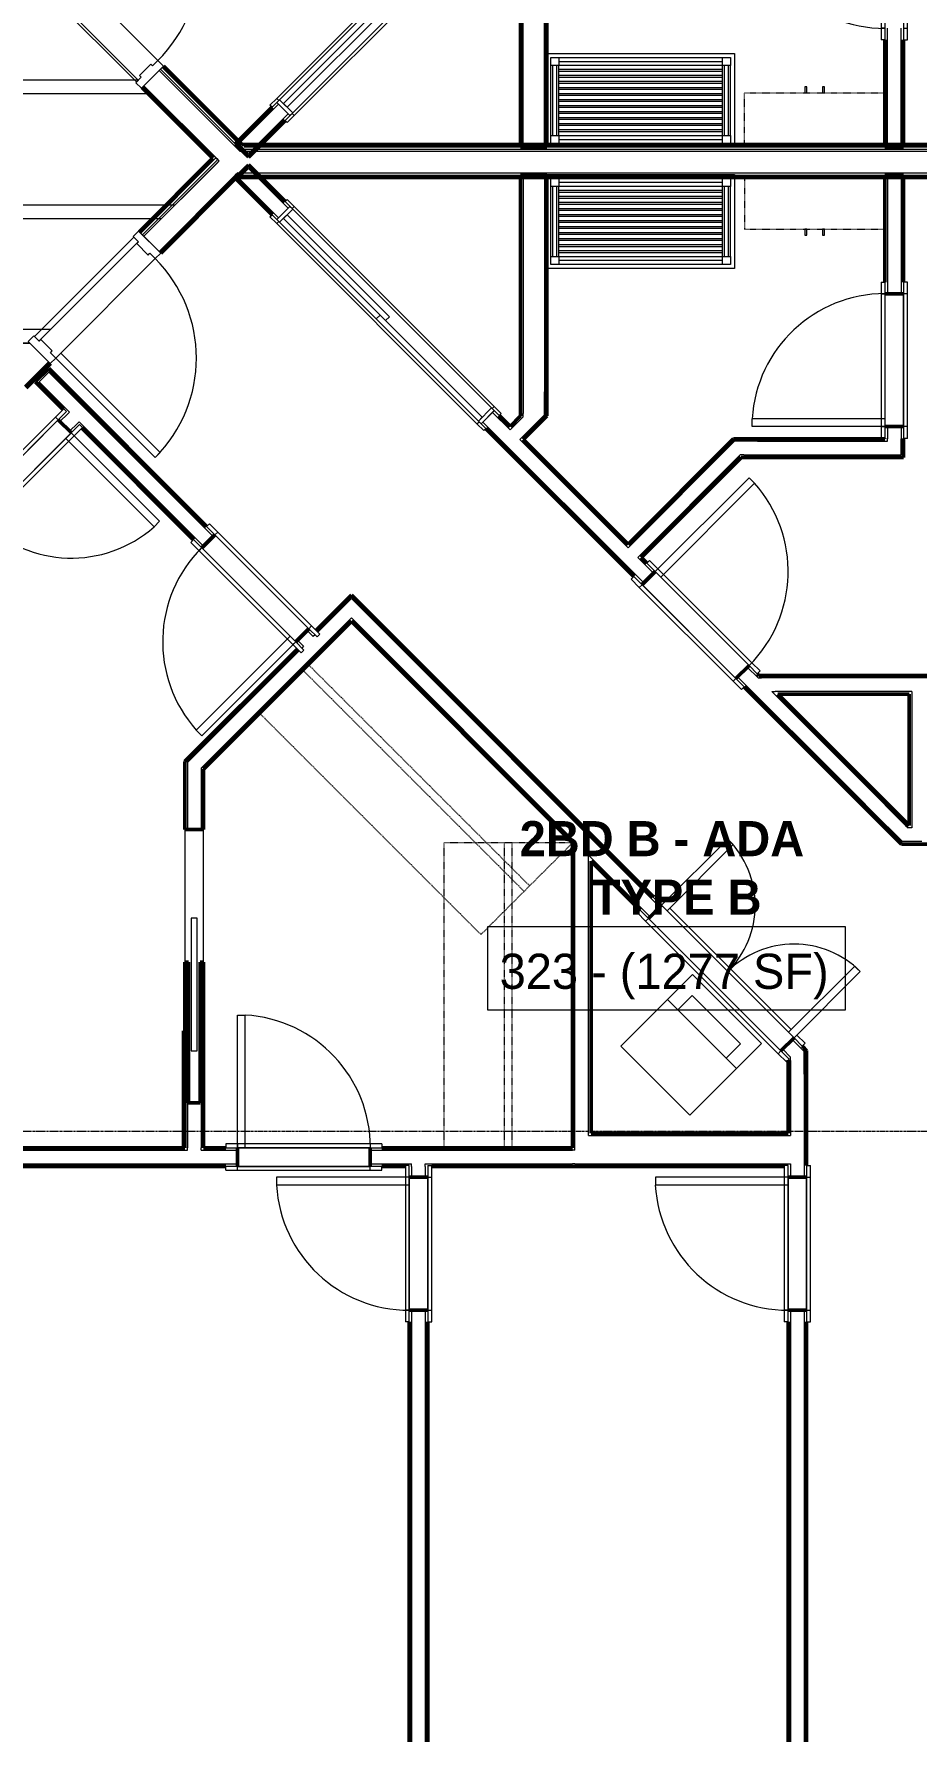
# Model space of a CAD drawing. Header units: inches. Extents: x -4235 to -464, y 9767 to 12347.
# Drawn here: x -2490.3 to -2264.3, y 10013.6 to 10448.3 of the extents above; entities that cross this region are included whole.
import ezdxf

# ---------------------------------------------------------------- set-up
doc = ezdxf.new("R2010")
doc.units = ezdxf.units.IN
doc.header["$MEASUREMENT"] = 0
doc.linetypes.add('Dash', pattern=[0.25, 0.125, -0.125])
doc.linetypes.add('Grid Line 1_2_', pattern=[0.875, 0.5, -0.125, 0.125, -0.125])
for name, color, linetype, lineweight in [('0-1', 7, 'Continuous', 5), ('0-2', 10, 'Continuous', 9), ('A-AREA-IDEN', 2, 'Continuous', 9), ('A-DETL-MBND', 5, 'Continuous', 9), ('A-DOOR-1', 10, 'Continuous', 9), ('A-DOOR-2', 50, 'Continuous', 20), ('A-DOOR-3', 254, 'Continuous', 9), ('A-DOOR-FRAM-1', 10, 'Continuous', 9), ('A-DOOR-FRAM-2', 50, 'Continuous', 20), ('A-ROOF-1', 132, 'Continuous', 9), ('A-WALL-1', 7, 'Continuous', 50), ('A-WALL-2', 250, 'Continuous', 13), ('A-WALL-3', 10, 'Continuous', 9), ('A-WALL-4', 254, 'Continuous', 9), ('I-WALL-1', 7, 'Continuous', 50), ('I-WALL-2', 10, 'Continuous', 9), ('I-WALL-3', 254, 'Continuous', 9), ('P-SANR-FIXT-1', 10, 'Continuous', 9), ('Q-CASE-1', 254, 'Continuous', 9), ('Q-CASE-2', 10, 'Continuous', 9), ('Q-CASE-3', 254, 'Dash', 9), ('Q-CASE-4', 10, 'Dash', 9), ('Q-CASE-HDLN-1', 10, 'Dash', 9), ('Q-CASE-HDLN-2', 254, 'Dash', 9), ('S-BEAM', 12, 'Continuous', 9), ('S-GRID-1', 1, 'Grid Line 1_2_', 9)]:
    doc.layers.add(name, color=color, linetype=linetype, lineweight=lineweight)
doc.styles.add('Century Gothic', font='ufonts.com_century-gothic.ttf', dxfattribs={"height": 9})
doc.styles.add('Century Gothic_B', font='GOTHICB.TTF', dxfattribs={"height": 9})

# ---------------------------------------------------------------- blocks, each defined once
blk = doc.blocks.new('POCKET - FLUSH - 2-10 x 6-8-2882529-BACKGROUND - RCP - 3RD FLOOR')
at = {"layer": 'A-DOOR-2'}
for p, q in [((-39.67, 0.75), (-39.67, -0.75)), ((-5.67, 0.75), (-39.67, 0.75)), ((-5.67, -0.75), (-5.67, 0.75)), ((-39.67, -0.75), (-5.67, -0.75))]:
    blk.add_line(p, q, dxfattribs=at)
blk = doc.blocks.new('OD_CW_Closet - OD_CW_Closet-2068594-BACKGROUND - RCP - 3RD FLOOR')
at = {"layer": 'Q-CASE-HDLN-1'}
for p, q in [((80.94, 24), (80.85, 24)), ((80.94, -9.27), (80.94, 23.91)), ((0.74, 8.37), (80.94, 8.37)), ((0.74, 6.37), (80.94, 6.37)), ((0.74, -9.27), (80.94, -9.27))]:
    blk.add_line(p, q, dxfattribs=at)
at = {"layer": 'Q-CASE-HDLN-2'}
for p, q in [((80.85, 24), (0.74, 24)), ((0.74, 24), (0.74, -9.27)), ((80.94, 23.91), (80.94, 24))]:
    blk.add_line(p, q, dxfattribs=at)
blk = doc.blocks.new('OD_CW_Closet - OD_CW_Closet-3115502-BACKGROUND - RCP - 3RD FLOOR')
at = {"layer": 'Q-CASE-HDLN-1'}
for p, q in [((0.74, 24), (0.74, -9)), ((0.74, 8.5), (78.86, 8.5)), ((0.74, 6.5), (78.86, 6.5)), ((0.74, -9), (78.86, -9))]:
    blk.add_line(p, q, dxfattribs=at)
at = {"layer": 'Q-CASE-HDLN-2'}
for p, q in [((78.86, 24), (0.74, 24)), ((78.86, -9), (78.86, 24))]:
    blk.add_line(p, q, dxfattribs=at)
blk = doc.blocks.new('Stacked Washer and Dryer - 26_x25_ - Private-1352637-BACKGROUND - RCP - 3RD FLOOR')
at = {"layer": 'P-SANR-FIXT-1'}
for p, q in [((26, 12.5), (0, 12.5)), ((0, -12.5), (0, 12.5)), ((16.90625, 12.5), (16.90625, -12.5)), ((16.90625, 8.75), (22.09375, 8.75)), ((22.09375, 8.75), (22.09375, -8.75)), ((26, 12.5), (26, -12.5)), ((0, -12.5), (26, -12.5)), ((22.09375, -8.75), (16.90625, -8.75))]:
    blk.add_line(p, q, dxfattribs=at)
blk = doc.blocks.new('SWING - DOUBLE - FLUSH - 4-0 x 6-8 - DUMMY-V5-BACKGROUND - RCP - 3RD FLOOR')
at = {"layer": 'A-DOOR-1'}
for p, q in [((-24, 3.375), (-27, 3.375)), ((-27, 2.375), (-27, 3.375)), ((-27, 2.375), (-24, 2.375)), ((-24, 2.375), (-24, 3.375)), ((22, 3.375), (-22, 3.375)), ((-22, 2.375), (22, 2.375)), ((27, 3.375), (24, 3.375)), ((24, 2.375), (24, 3.375)), ((24, 2.375), (27, 2.375)), ((27, 2.375), (27, 3.375)), ((-24, -2.375), (-27, -2.375)), ((-27, -2.375), (-27, -3.375)), ((-27, -3.375), (-24, -3.375)), ((24, -2.375), (-24, -2.375)), ((-24, -2.375), (-24, -3.375)), ((-24, -3.375), (24, -3.375)), ((27, -2.375), (24, -2.375)), ((24, -2.375), (24, -3.375)), ((24, -3.375), (27, -3.375)), ((27, -2.375), (27, -3.375))]:
    blk.add_line(p, q, dxfattribs=at)
for centre, start, end in [((-24, 2.375), 360, 90), ((24, 2.375), 90, 180)]:
    blk.add_arc(centre, 24, start, end, dxfattribs=at)
at = {"layer": 'A-DOOR-2'}
for p, q in [((-24, 2.375), (-24, 26.375)), ((-24, 26.375), (-22, 26.375)), ((-22, 26.375), (-22, 2.375)), ((24, 26.375), (22, 26.375)), ((22, 26.375), (22, 2.375)), ((24, 2.375), (24, 26.375)), ((-22, 2.375), (-24, 2.375)), ((22, 2.375), (24, 2.375))]:
    blk.add_line(p, q, dxfattribs=at)
at = {"layer": 'A-DOOR-3'}
blk.add_line((-24, 2.375), (-22, 2.375), dxfattribs=at)
blk = doc.blocks.new('SWING - SINGLE - FLUSH - 2-10 x 6-8 - PRIVACY-3199405-BACKGROUND - RCP - 3RD FLOOR')
at = {"layer": 'A-DOOR-1'}
blk.add_arc((17, -2.37), 34.07, 180, 266.6343, dxfattribs=at)
at = {"layer": 'A-DOOR-2'}
for p, q in [((15, -2.37), (15, -36.38)), ((17, -2.37), (15, -2.37)), ((17, -2.37), (17, -36.38)), ((17, -36.38), (15, -36.38))]:
    blk.add_line(p, q, dxfattribs=at)
at = {"layer": 'A-DOOR-FRAM-1'}
for p, q in [((-17, 3.38), (-20, 3.38)), ((-20, 3.38), (-20, 2.38)), ((-20, 2.38), (-17, 2.38)), ((17, 3.38), (-17, 3.38)), ((-17, 3.38), (-17, 2.38)), ((-17, 2.38), (17, 2.38)), ((20, 3.38), (17, 3.38)), ((17, 3.38), (17, 2.38)), ((17, 2.38), (20, 2.38)), ((20, 3.38), (20, 2.38)), ((-17, -2.37), (-20, -2.37)), ((-20, -3.37), (-20, -2.37)), ((-20, -3.37), (-17, -3.37)), ((17, -2.37), (-17, -2.37)), ((-17, -3.37), (-17, -2.37)), ((-17, -3.37), (17, -3.37)), ((20, -2.37), (17, -2.37)), ((17, -3.37), (17, -2.37)), ((17, -3.37), (20, -3.37)), ((20, -3.37), (20, -2.37))]:
    blk.add_line(p, q, dxfattribs=at)
blk = doc.blocks.new('SWING - SINGLE - FLUSH - 2-8 x 6-8 - PASSAGE-3199418-BACKGROUND - RCP - 3RD FLOOR')
at = {"layer": 'A-DOOR-1'}
blk.add_arc((16, -2.37), 32.07, 180, 266.4241, dxfattribs=at)
at = {"layer": 'A-DOOR-2'}
for p, q in [((14, -2.37), (14, -34.38)), ((16, -2.37), (14, -2.37)), ((16, -2.37), (16, -34.38)), ((16, -34.38), (14, -34.38))]:
    blk.add_line(p, q, dxfattribs=at)
at = {"layer": 'A-DOOR-FRAM-1'}
for p, q in [((-16, 3.38), (-19, 3.38)), ((-19, 3.38), (-19, 2.38)), ((-19, 2.38), (-16, 2.38)), ((16, 3.38), (-16, 3.38)), ((-16, 3.38), (-16, 2.38)), ((-16, 2.38), (16, 2.38)), ((19, 3.38), (16, 3.38)), ((16, 3.38), (16, 2.38)), ((16, 2.38), (19, 2.38)), ((19, 3.38), (19, 2.38)), ((-16, -2.37), (-19, -2.37)), ((-19, -3.37), (-19, -2.37)), ((-19, -3.37), (-16, -3.37)), ((16, -2.37), (-16, -2.37)), ((-16, -3.37), (-16, -2.37)), ((-16, -3.37), (16, -3.37)), ((19, -2.37), (16, -2.37)), ((16, -3.37), (16, -2.37)), ((16, -3.37), (19, -3.37)), ((19, -3.37), (19, -2.37))]:
    blk.add_line(p, q, dxfattribs=at)
blk = doc.blocks.new('SWING - SINGLE - FLUSH - 2-10 x 6-8 - PRIVACY-3199407-BACKGROUND - RCP - 3RD FLOOR')
at = {"layer": 'A-DOOR-1'}
blk.add_arc((17, 2.37), 34.07, 93.3657, 180, dxfattribs=at)
at = {"layer": 'A-DOOR-2'}
for p, q in [((15, 2.37), (15, 36.38)), ((17, 36.38), (15, 36.38)), ((17, 2.37), (17, 36.38)), ((17, 2.37), (15, 2.37))]:
    blk.add_line(p, q, dxfattribs=at)
at = {"layer": 'A-DOOR-FRAM-1'}
for p, q in [((-17, 3.37), (-20, 3.37)), ((-20, 2.37), (-20, 3.37)), ((-20, 2.37), (-17, 2.37)), ((17, 3.37), (-17, 3.37)), ((-17, 2.37), (-17, 3.37)), ((-17, 2.37), (17, 2.37)), ((20, 3.37), (17, 3.37)), ((17, 2.37), (17, 3.37)), ((17, 2.37), (20, 2.37)), ((20, 2.37), (20, 3.37)), ((-17, -2.38), (-20, -2.38)), ((-20, -2.38), (-20, -3.38)), ((-20, -3.38), (-17, -3.38)), ((17, -2.38), (-17, -2.38)), ((-17, -2.38), (-17, -3.38)), ((-17, -3.38), (17, -3.38)), ((20, -2.38), (17, -2.38)), ((17, -2.38), (17, -3.38)), ((17, -3.38), (20, -3.38)), ((20, -2.38), (20, -3.38))]:
    blk.add_line(p, q, dxfattribs=at)
blk = doc.blocks.new('SLIDING - FLUSH - 6-0 x 6-8-3203588-BACKGROUND - RCP - 3RD FLOOR')
at = {"layer": 'A-DOOR-1'}
for p, q in [((-38.75, 2.5), (-38.75, 3.25)), ((-36.25, 3.25), (-38.75, 3.25)), ((-38.75, 2.5), (-36.25, 2.5)), ((36.25, 3.25), (-36.25, 3.25)), ((-36.25, 3.25), (-36.25, 2.5)), ((36, 0.5), (-1, 0.5)), ((-1, 0.5), (-1, -0.875)), ((36, 0.5), (36, -0.875)), ((36.25, 2.5), (36.25, 3.25)), ((36.25, 3.25), (38.75, 3.25)), ((38.75, 2.5), (36.25, 2.5)), ((38.75, 3.25), (38.75, 2.5)), ((-38.75, -3), (-38.75, -2.25)), ((-36.25, -2.25), (-38.75, -2.25)), ((-38.75, -3), (-36.25, -3)), ((-36.25, -2.25), (-36.25, -3)), ((-36.25, -3), (36.25, -3)), ((1, -0.875), (-36, -0.875)), ((-36, -0.875), (-36, -2.25)), ((-36, -2.25), (1, -2.25)), ((-1, -0.875), (36, -0.875)), ((1, -0.875), (1, -2.25)), ((36.25, -2.25), (38.75, -2.25)), ((36.25, -3), (36.25, -2.25)), ((38.75, -3), (36.25, -3)), ((38.75, -2.25), (38.75, -3))]:
    blk.add_line(p, q, dxfattribs=at)
at = {"layer": 'A-DOOR-FRAM-1'}
for p, q in [((-37, -2.25), (-37, 2.5)), ((-36, 2.5), (-37, 2.5)), ((36, 2.5), (-36, 2.5)), ((-36, 2.5), (-36, -2.25)), ((36, -2.25), (36, 2.5)), ((36, 2.5), (37, 2.5)), ((37, 2.5), (37, -2.25)), ((-37, -2.25), (-36, -2.25)), ((1, -2.25), (36, -2.25)), ((37, -2.25), (36, -2.25))]:
    blk.add_line(p, q, dxfattribs=at)
blk = doc.blocks.new('Bath Vanity - Bath Vanity 48_-2551079-BACKGROUND - RCP - 3RD FLOOR')
at = {"layer": 'Q-CASE-1'}
for p, q in [((-23.26, -0.75), (-23.26, 0)), ((-23.26, 0), (24.74, 0)), ((24.74, 0), (24.74, -0.13)), ((24.74, -0.75), (24.74, -24))]:
    blk.add_line(p, q, dxfattribs=at)
at = {"layer": 'Q-CASE-2'}
for p, q in [((-23.26, -24), (-23.26, -0.75)), ((-22.26, -3), (-22.26, -1)), ((-22.26, -1), (-20.26, -1)), ((-22.26, -3), (-22.26, -21)), ((-20.26, -3), (-22.26, -3)), ((-21.76, -3), (-21.76, -21)), ((-20.76, -3), (-20.76, -21)), ((21.74, -1), (-20.26, -1)), ((-20.26, -1), (-20.26, -3)), ((21.74, -2), (-20.26, -2)), ((21.74, -3), (-20.26, -3)), ((-20.26, -3), (-20.26, -21)), ((-20.26, -4), (21.74, -4)), ((21.74, -3), (21.74, -1)), ((21.74, -1), (23.74, -1)), ((21.74, -3), (21.74, -21)), ((23.74, -3), (21.74, -3)), ((22.24, -3), (22.24, -21)), ((23.24, -3), (23.24, -21)), ((23.74, -1), (23.74, -3)), ((23.74, -3), (23.74, -21)), ((24.74, -0.13), (24.74, -0.75)), ((21.74, -4.55), (-20.26, -4.55)), ((-20.26, -5.55), (21.74, -5.55)), ((21.74, -6.09), (-20.26, -6.09)), ((-20.26, -7.09), (21.74, -7.09)), ((21.74, -7.64), (-20.26, -7.64)), ((-20.26, -8.64), (21.74, -8.64)), ((21.74, -9.18), (-20.26, -9.18)), ((-20.26, -10.18), (21.74, -10.18)), ((21.74, -10.73), (-20.26, -10.73)), ((-20.26, -11.73), (21.74, -11.73)), ((21.74, -12.27), (-20.26, -12.27)), ((-20.26, -13.27), (21.74, -13.27)), ((21.74, -13.82), (-20.26, -13.82)), ((-20.26, -14.82), (21.74, -14.82)), ((21.74, -15.36), (-20.26, -15.36)), ((-20.26, -16.36), (21.74, -16.36)), ((21.74, -16.91), (-20.26, -16.91)), ((-22.26, -23), (-22.26, -21)), ((-22.26, -21), (-20.26, -21)), ((-20.26, -17.91), (21.74, -17.91)), ((21.74, -18.45), (-20.26, -18.45)), ((-20.26, -19.45), (21.74, -19.45)), ((21.74, -20), (-20.26, -20)), ((-20.26, -21), (21.74, -21)), ((-20.26, -21), (-20.26, -23)), ((21.74, -23), (21.74, -21)), ((21.74, -21), (23.74, -21)), ((23.74, -21), (23.74, -23)), ((24.74, -24), (-23.26, -24)), ((-20.26, -23), (-22.26, -23)), ((21.74, -22), (-20.26, -22)), ((21.74, -23), (-20.26, -23)), ((23.74, -23), (21.74, -23))]:
    blk.add_line(p, q, dxfattribs=at)
blk = doc.blocks.new('SWING - SINGLE - FLUSH - 2-10 x 6-8 - PASSAGE-3199423-BACKGROUND - RCP - 3RD FLOOR')
at = {"layer": 'A-DOOR-1'}
blk.add_arc((17, -2.37), 34.07, 180, 266.6343, dxfattribs=at)
at = {"layer": 'A-DOOR-2'}
for p, q in [((15, -2.37), (15, -36.38)), ((17, -2.37), (15, -2.37)), ((17, -2.37), (17, -36.38)), ((17, -36.38), (15, -36.38))]:
    blk.add_line(p, q, dxfattribs=at)
at = {"layer": 'A-DOOR-FRAM-1'}
for p, q in [((-17, 3.38), (-20, 3.38)), ((-20, 3.38), (-20, 2.38)), ((-20, 2.38), (-17, 2.38)), ((17, 3.38), (-17, 3.38)), ((-17, 3.38), (-17, 2.38)), ((-17, 2.38), (17, 2.38)), ((20, 3.38), (17, 3.38)), ((17, 3.38), (17, 2.38)), ((17, 2.38), (20, 2.38)), ((20, 3.38), (20, 2.38)), ((-17, -2.37), (-20, -2.37)), ((-20, -3.37), (-20, -2.37)), ((-20, -3.37), (-17, -3.37)), ((17, -2.37), (-17, -2.37)), ((-17, -3.37), (-17, -2.37)), ((-17, -3.37), (17, -3.37)), ((20, -2.37), (17, -2.37)), ((17, -3.37), (17, -2.37)), ((17, -3.37), (20, -3.37)), ((20, -3.37), (20, -2.37))]:
    blk.add_line(p, q, dxfattribs=at)
blk = doc.blocks.new('SLIDING - FLUSH - 6-0 x 6-8-3203587-BACKGROUND - RCP - 3RD FLOOR')
at = {"layer": 'A-DOOR-1'}
for p, q in [((-38.75, 2.25), (-38.75, 3)), ((-36.25, 3), (-38.75, 3)), ((-38.75, 2.25), (-36.25, 2.25)), ((36.25, 3), (-36.25, 3)), ((-36.25, 3), (-36.25, 2.25)), ((1, 2.25), (-36, 2.25)), ((-36, 2.25), (-36, 0.875)), ((-36, 0.875), (1, 0.875)), ((36, 0.875), (-1, 0.875)), ((-1, 0.875), (-1, -0.5)), ((1, 2.25), (1, 0.875)), ((36, 0.875), (36, -0.5)), ((36.25, 2.25), (36.25, 3)), ((36.25, 3), (38.75, 3)), ((38.75, 2.25), (36.25, 2.25)), ((38.75, 3), (38.75, 2.25)), ((-38.75, -3.25), (-38.75, -2.5)), ((-36.25, -2.5), (-38.75, -2.5)), ((-38.75, -3.25), (-36.25, -3.25)), ((-36.25, -2.5), (-36.25, -3.25)), ((-36.25, -3.25), (36.25, -3.25)), ((-1, -0.5), (36, -0.5)), ((36.25, -2.5), (38.75, -2.5)), ((36.25, -3.25), (36.25, -2.5)), ((38.75, -3.25), (36.25, -3.25)), ((38.75, -2.5), (38.75, -3.25))]:
    blk.add_line(p, q, dxfattribs=at)
at = {"layer": 'A-DOOR-FRAM-1'}
for p, q in [((-36, 2.25), (-37, 2.25)), ((-37, -2.5), (-37, 2.25)), ((-36, 2.25), (-36, -2.5)), ((36, 2.25), (1, 2.25)), ((36, -2.5), (36, 2.25)), ((36, 2.25), (37, 2.25)), ((37, 2.25), (37, -2.5)), ((-37, -2.5), (-36, -2.5)), ((-36, -2.5), (36, -2.5)), ((37, -2.5), (36, -2.5))]:
    blk.add_line(p, q, dxfattribs=at)
blk = doc.blocks.new('Bath Vanity - Bath Vanity 48_-3150017-BACKGROUND - RCP - 3RD FLOOR')
at = {"layer": 'Q-CASE-1'}
for p, q in [((24.74, 24), (24.74, 0.75)), ((-23.26, 0), (-23.26, 0.75)), ((24.74, 0.13), (24.74, 0)), ((24.74, 0), (-23.26, 0))]:
    blk.add_line(p, q, dxfattribs=at)
at = {"layer": 'Q-CASE-2'}
for p, q in [((-23.26, 0.75), (-23.26, 24)), ((-23.26, 24), (24.74, 24)), ((-22.26, 21), (-22.26, 23)), ((-22.26, 23), (-20.26, 23)), ((-20.26, 23), (21.74, 23)), ((-20.26, 23), (-20.26, 21)), ((-20.26, 22), (21.74, 22)), ((21.74, 21), (21.74, 23)), ((21.74, 23), (23.74, 23)), ((23.74, 23), (23.74, 21)), ((-22.26, 21), (-22.26, 3)), ((-20.26, 21), (-22.26, 21)), ((-21.76, 21), (-21.76, 3)), ((-20.76, 21), (-20.76, 3)), ((21.74, 21), (-20.26, 21)), ((-20.26, 21), (-20.26, 3)), ((-20.26, 20), (21.74, 20)), ((21.74, 19.45), (-20.26, 19.45)), ((-20.26, 18.45), (21.74, 18.45)), ((21.74, 17.91), (-20.26, 17.91)), ((21.74, 21), (21.74, 3)), ((23.74, 21), (21.74, 21)), ((22.24, 21), (22.24, 3)), ((23.24, 21), (23.24, 3)), ((23.74, 21), (23.74, 3)), ((-20.26, 16.91), (21.74, 16.91)), ((21.74, 16.36), (-20.26, 16.36)), ((-20.26, 15.36), (21.74, 15.36)), ((21.74, 14.82), (-20.26, 14.82)), ((-20.26, 13.82), (21.74, 13.82)), ((21.74, 13.27), (-20.26, 13.27)), ((-20.26, 12.27), (21.74, 12.27)), ((21.74, 11.73), (-20.26, 11.73)), ((-20.26, 10.73), (21.74, 10.73)), ((21.74, 10.18), (-20.26, 10.18)), ((-20.26, 9.18), (21.74, 9.18)), ((21.74, 8.64), (-20.26, 8.64)), ((-20.26, 7.64), (21.74, 7.64)), ((21.74, 7.09), (-20.26, 7.09)), ((-20.26, 6.09), (21.74, 6.09)), ((21.74, 5.55), (-20.26, 5.55)), ((-20.26, 4.55), (21.74, 4.55)), ((-22.26, 1), (-22.26, 3)), ((-22.26, 3), (-20.26, 3)), ((-20.26, 1), (-22.26, 1)), ((21.74, 4), (-20.26, 4)), ((-20.26, 3), (21.74, 3)), ((-20.26, 3), (-20.26, 1)), ((-20.26, 2), (21.74, 2)), ((-20.26, 1), (21.74, 1)), ((21.74, 1), (21.74, 3)), ((21.74, 3), (23.74, 3)), ((23.74, 1), (21.74, 1)), ((23.74, 3), (23.74, 1)), ((24.74, 0.75), (24.74, 0.13))]:
    blk.add_line(p, q, dxfattribs=at)
blk = doc.blocks.new('300 Series Wall Hung Cabinet_326 - 36_-2909953-BACKGROUND - RCP - 3RD FLOOR')
at = {"layer": 'Q-CASE-2'}
for p, q in [((-2.01, 14.69), (-2.5, 14.69)), ((-2.5, 14.69), (-2.5, 13.19)), ((-2.5, 13.19), (-2.01, 13.19)), ((-2.01, 13.19), (-2.01, 14.69)), ((2.49, 14.69), (2, 14.69)), ((2, 14.69), (2, 13.19)), ((2, 13.19), (2.49, 13.19)), ((2.49, 13.19), (2.49, 14.69))]:
    blk.add_line(p, q, dxfattribs=at)
at = {"layer": 'Q-CASE-3'}
blk.add_line((18, 13.19), (18, 0.19), dxfattribs=at)
at = {"layer": 'Q-CASE-4'}
for p, q in [((-18, 0.19), (-18, 13.19)), ((-18, 13.19), (18, 13.19)), ((18, 0.19), (-18, 0.19))]:
    blk.add_line(p, q, dxfattribs=at)
blk = doc.blocks.new('300 Series Wall Hung Cabinet_326 - 36_-2909952-BACKGROUND - RCP - 3RD FLOOR')
at = {"layer": 'Q-CASE-2'}
for p, q in [((-2.01, -13.19), (-2.5, -13.19)), ((-2.5, -13.19), (-2.5, -14.69)), ((-2.5, -14.69), (-2.01, -14.69)), ((-2.01, -14.69), (-2.01, -13.19)), ((2.49, -13.19), (2, -13.19)), ((2, -13.19), (2, -14.69)), ((2, -14.69), (2.49, -14.69)), ((2.49, -14.69), (2.49, -13.19))]:
    blk.add_line(p, q, dxfattribs=at)
at = {"layer": 'Q-CASE-3'}
blk.add_line((18, -13.19), (18, -0.19), dxfattribs=at)
at = {"layer": 'Q-CASE-4'}
for p, q in [((18, -0.19), (-18, -0.19)), ((-18, -0.19), (-18, -13.19)), ((-18, -13.19), (18, -13.19))]:
    blk.add_line(p, q, dxfattribs=at)
blk = doc.blocks.new('CTR - 1st Phase - Unit Layouts_rvt-1-BACKGROUND - RCP - 3RD FLOOR')
at = {"layer": 'A-WALL-1'}
for p, q in [((-2365.59, 10419.41), (-2365.59, 10481.08)), ((-2358.84, 10474.33), (-2358.84, 10419.41)), ((-2272.25, 10419.41), (-2272.25, 10446.84)), ((-2267.5, 10446.84), (-2267.5, 10419.41)), ((-2438.64, 10420.17), (-2429.27, 10429.54)), ((-2425.91, 10426.18), (-2435.28, 10416.81)), ((-2438.19, 10419.73), (-2438.64, 10420.17)), ((-2435.72, 10417.25), (-2438.19, 10419.73)), ((-2435.28, 10416.81), (-2435.72, 10417.25)), ((-2358.84, 10419.41), (-2365.59, 10419.41)), ((-2271.62, 10419.41), (-2272.25, 10419.41)), ((-2268.12, 10419.41), (-2271.62, 10419.41)), ((-2267.5, 10419.41), (-2268.12, 10419.41)), ((-2438.19, 10411.85), (-2435.72, 10414.33)), ((-2435.72, 10414.33), (-2435.28, 10414.77)), ((-2435.28, 10414.77), (-2425.91, 10405.4)), ((-2438.64, 10411.41), (-2438.19, 10411.85)), ((-2429.27, 10402.04), (-2438.64, 10411.41)), ((-2365.59, 10350.5), (-2365.59, 10412.16)), ((-2365.59, 10412.16), (-2358.84, 10412.16)), ((-2358.84, 10412.16), (-2358.84, 10357.25)), ((-2272.25, 10384.74), (-2272.25, 10412.16)), ((-2272.25, 10412.16), (-2271.62, 10412.16)), ((-2271.62, 10412.16), (-2268.12, 10412.16)), ((-2268.12, 10412.16), (-2267.5, 10412.16)), ((-2267.5, 10412.16), (-2267.5, 10384.74)), ((-2267.5, 10381.74), (-2272.25, 10381.74)), ((-2489.4, 10359.69), (-2486.92, 10362.16)), ((-2486.92, 10362.16), (-2486.48, 10362.6)), ((-2486.48, 10362.6), (-2446.02, 10322.14)), ((-2489.84, 10359.24), (-2489.4, 10359.69)), ((-2482.77, 10352.17), (-2489.84, 10359.24)), ((-2358.84, 10357.25), (-2358.84, 10351.42)), ((-2358.84, 10351.42), (-2358.84, 10350.53)), ((-2480.68, 10346.12), (-2484.04, 10349.48)), ((-2449.38, 10318.78), (-2477.99, 10347.4)), ((-2336.6, 10309.38), (-2374.47, 10347.24)), ((-2371.11, 10350.6), (-2368.3, 10347.79)), ((-2368.3, 10347.79), (-2365.59, 10350.5)), ((-2358.84, 10350.53), (-2364.94, 10344.43)), ((-2272.25, 10347.74), (-2267.5, 10347.74)), ((-2364.94, 10344.43), (-2338.07, 10317.56)), ((-2338.07, 10317.56), (-2311.02, 10344.62)), ((-2311.02, 10344.62), (-2310.13, 10344.62)), ((-2310.13, 10344.62), (-2304.3, 10344.62)), ((-2304.3, 10344.62), (-2272.25, 10344.62)), ((-2272.25, 10344.62), (-2272.25, 10344.74)), ((-2267.5, 10344.74), (-2267.5, 10344.62)), ((-2267.5, 10344.62), (-2267.5, 10340.49)), ((-2309.05, 10339.87), (-2334.71, 10314.2)), ((-2267.5, 10339.87), (-2309.05, 10339.87)), ((-2267.5, 10340.49), (-2267.5, 10339.87)), ((-2443.9, 10320.02), (-2447.26, 10316.66)), ((-2334.71, 10314.2), (-2333.25, 10312.74)), ((-2331.12, 10310.62), (-2334.48, 10307.26)), ((-2418, 10295.53), (-2408.95, 10304.59)), ((-2408.95, 10304.59), (-2408.51, 10304.14)), ((-2408.51, 10304.14), (-2405.59, 10301.23)), ((-2405.59, 10301.23), (-2331.61, 10227.25)), ((-2408.95, 10297.87), (-2446.82, 10259.99)), ((-2423.21, 10292.62), (-2419.86, 10295.98)), ((-2352.3, 10241.22), (-2408.95, 10297.87)), ((-2451.57, 10261.96), (-2422.77, 10290.76)), ((-2310.44, 10283.21), (-2307.08, 10286.57)), ((-2304.96, 10284.45), (-2304.48, 10283.97)), ((-2304.48, 10283.97), (-2258.07, 10283.97)), ((-2272.8, 10245.57), (-2308.32, 10281.09)), ((-2266.04, 10279.22), (-2299.73, 10279.22)), ((-2299.73, 10279.22), (-2266.08, 10245.57)), ((-2266.04, 10245.57), (-2266.04, 10279.22)), ((-2451.57, 10261.08), (-2451.57, 10261.96)), ((-2451.57, 10255.24), (-2451.57, 10261.08)), ((-2446.82, 10259.99), (-2446.82, 10244.52)), ((-2451.57, 10244.52), (-2451.57, 10255.24)), ((-2446.82, 10244.52), (-2451.57, 10244.52)), ((-2268.68, 10241.45), (-2272.8, 10245.57)), ((-2266.08, 10245.57), (-2266.04, 10245.57)), ((-2352.3, 10163), (-2352.3, 10241.22)), ((-2268.05, 10240.82), (-2268.68, 10241.45)), ((-2243.53, 10240.82), (-2268.05, 10240.82)), ((-2334.97, 10223.89), (-2347.55, 10236.47)), ((-2347.55, 10236.47), (-2347.55, 10166.75)), ((-2329.49, 10225.12), (-2332.85, 10221.77)), ((-2451.57, 10163), (-2451.57, 10210.52)), ((-2451.57, 10210.52), (-2450.7, 10210.52)), ((-2450.7, 10210.52), (-2450.7, 10174.52)), ((-2447.7, 10174.52), (-2447.7, 10210.52)), ((-2447.7, 10210.52), (-2446.82, 10210.52)), ((-2446.82, 10210.52), (-2446.82, 10163)), ((-2451.95, 10163.38), (-2451.95, 10193)), ((-2451.95, 10193), (-2451.57, 10193)), ((-2451.57, 10193), (-2451.57, 10163.38)), ((-2298.9, 10187.82), (-2295.55, 10191.18)), ((-2293.42, 10189.06), (-2292.32, 10187.96)), ((-2292.32, 10187.96), (-2292.32, 10187.08)), ((-2292.32, 10187.08), (-2292.32, 10181.24)), ((-2297.07, 10166.75), (-2297.07, 10185.41)), ((-2292.32, 10181.24), (-2292.32, 10158.45)), ((-2450.7, 10174.52), (-2447.7, 10174.52)), ((-2508.87, 10163), (-2451.57, 10163)), ((-2446.82, 10163), (-2441.12, 10163)), ((-2438.12, 10163), (-2438.12, 10158.25)), ((-2404.12, 10158.25), (-2404.12, 10163)), ((-2401.12, 10163), (-2352.3, 10163)), ((-2441.12, 10158.25), (-2508.87, 10158.25)), ((-2395.12, 10158.25), (-2401.12, 10158.25)), ((-2352.3, 10158.25), (-2388.37, 10158.25)), ((-2351.67, 10158.25), (-2352.3, 10158.25)), ((-2347.55, 10158.25), (-2351.67, 10158.25)), ((-2389.37, 10155.45), (-2394.12, 10155.45)), ((-2292.32, 10155.45), (-2297.07, 10155.45)), ((-2394.12, 10121.45), (-2389.37, 10121.45)), ((-2297.07, 10121.45), (-2292.32, 10121.45)), ((-2394.12, 9987.44), (-2394.12, 10118.45)), ((-2389.37, 10118.45), (-2389.37, 9987.44)), ((-2297.07, 9987.44), (-2297.07, 10118.45)), ((-2292.32, 10118.45), (-2292.32, 9987.44))]:
    blk.add_line(p, q, dxfattribs=at)
at = {"layer": 'A-WALL-2'}
for p, q in [((-2364.96, 10419.41), (-2364.96, 10480.45)), ((-2359.46, 10419.41), (-2359.46, 10474.95)), ((-2271.62, 10420.04), (-2271.62, 10449.84)), ((-2268.12, 10420.04), (-2268.12, 10449.84)), ((-2437.75, 10420.17), (-2427.59, 10430.33)), ((-2435.28, 10417.7), (-2425.11, 10427.86)), ((-2435.28, 10417.7), (-2437.75, 10420.17)), ((-2268.12, 10420.04), (-2271.62, 10420.04)), ((-2437.75, 10411.41), (-2435.28, 10413.88)), ((-2435.28, 10413.88), (-2425.11, 10403.72)), ((-2437.75, 10411.41), (-2427.59, 10401.24)), ((-2364.96, 10412.16), (-2364.96, 10351.13)), ((-2359.46, 10412.16), (-2359.46, 10356.63)), ((-2271.62, 10411.54), (-2268.12, 10411.54)), ((-2271.62, 10411.54), (-2271.62, 10381.74)), ((-2268.12, 10411.54), (-2268.12, 10381.74)), ((-2488.96, 10359.24), (-2486.48, 10361.72)), ((-2444.34, 10319.58), (-2486.48, 10361.72)), ((-2481.18, 10351.46), (-2488.96, 10359.24)), ((-2359.46, 10355.74), (-2359.46, 10356.63)), ((-2359.46, 10350.79), (-2359.46, 10355.74)), ((-2481.18, 10351.46), (-2481.62, 10351.02)), ((-2372.79, 10351.39), (-2368.3, 10346.91)), ((-2483.6, 10349.04), (-2481.62, 10351.02)), ((-2481.12, 10346.56), (-2479.14, 10348.55)), ((-2478.7, 10348.99), (-2479.14, 10348.55)), ((-2446.81, 10317.1), (-2478.7, 10348.99)), ((-2375.26, 10348.92), (-2334.04, 10307.7)), ((-2368.3, 10346.91), (-2367.86, 10347.35)), ((-2364.96, 10350.24), (-2367.86, 10347.35)), ((-2359.46, 10350.79), (-2365.38, 10344.87)), ((-2364.96, 10350.24), (-2364.96, 10351.13)), ((-2271.62, 10347.74), (-2271.62, 10344.62)), ((-2268.12, 10347.74), (-2268.12, 10344.62)), ((-2365.83, 10344.43), (-2365.38, 10344.87)), ((-2365.83, 10344.43), (-2338.07, 10316.68)), ((-2337.63, 10317.12), (-2310.76, 10343.99)), ((-2305.81, 10343.99), (-2310.76, 10343.99)), ((-2304.92, 10343.99), (-2305.81, 10343.99)), ((-2304.92, 10343.99), (-2271.62, 10343.99)), ((-2271.62, 10343.99), (-2271.62, 10344.62)), ((-2268.12, 10343.99), (-2268.12, 10344.62)), ((-2268.12, 10340.49), (-2268.12, 10343.99)), ((-2335.15, 10314.65), (-2309.31, 10340.49)), ((-2308.42, 10340.49), (-2309.31, 10340.49)), ((-2308.42, 10340.49), (-2268.12, 10340.49)), ((-2338.07, 10316.68), (-2337.63, 10317.12)), ((-2335.6, 10314.2), (-2335.15, 10314.65)), ((-2335.6, 10314.2), (-2331.57, 10310.17)), ((-2408.95, 10303.7), (-2417.56, 10295.09)), ((-2406.47, 10301.23), (-2408.95, 10303.7)), ((-2406.03, 10300.78), (-2406.47, 10301.23)), ((-2406.03, 10300.78), (-2329.93, 10224.68)), ((-2408.95, 10298.75), (-2447.45, 10260.25)), ((-2419.15, 10294.38), (-2420.3, 10295.53)), ((-2408.51, 10298.31), (-2408.95, 10298.75)), ((-2408.51, 10298.31), (-2351.67, 10241.48)), ((-2421.62, 10291.91), (-2422.77, 10293.06)), ((-2421.62, 10291.91), (-2421.18, 10291.47)), ((-2421.18, 10291.47), (-2421.62, 10291.03)), ((-2419.15, 10294.38), (-2418.71, 10293.94)), ((-2418.26, 10294.38), (-2418.71, 10293.94)), ((-2422.33, 10290.32), (-2450.95, 10261.7)), ((-2307.52, 10286.13), (-2304.74, 10283.35)), ((-2310, 10283.66), (-2282.45, 10256.11)), ((-2304.74, 10283.35), (-2303.86, 10283.35)), ((-2256.32, 10283.35), (-2303.86, 10283.35)), ((-2301.24, 10279.85), (-2300.36, 10279.85)), ((-2301.24, 10279.85), (-2277.5, 10256.11)), ((-2265.41, 10279.85), (-2300.36, 10279.85)), ((-2265.41, 10279.85), (-2265.41, 10279.22)), ((-2265.41, 10279.22), (-2265.41, 10245.57)), ((-2450.95, 10261.7), (-2450.95, 10256.75)), ((-2447.45, 10260.25), (-2447.45, 10259.37)), ((-2450.95, 10256.75), (-2450.95, 10255.87)), ((-2450.95, 10255.87), (-2450.95, 10244.52)), ((-2447.45, 10259.37), (-2447.45, 10244.52)), ((-2282.45, 10256.11), (-2271.92, 10245.57)), ((-2277.5, 10256.11), (-2266.97, 10245.57)), ((-2271.92, 10245.57), (-2271.29, 10244.95)), ((-2271.29, 10244.95), (-2267.79, 10241.45)), ((-2266.97, 10245.57), (-2266.34, 10244.95)), ((-2265.41, 10244.95), (-2266.34, 10244.95)), ((-2265.41, 10245.57), (-2265.41, 10244.95)), ((-2351.67, 10240.59), (-2351.67, 10241.48)), ((-2351.67, 10162.38), (-2351.67, 10240.59)), ((-2262.84, 10241.45), (-2267.79, 10241.45)), ((-2348.17, 10237.98), (-2332.4, 10222.21)), ((-2348.17, 10237.09), (-2348.17, 10237.98)), ((-2348.17, 10166.13), (-2348.17, 10237.09)), ((-2450.95, 10210.52), (-2450.95, 10163)), ((-2447.45, 10210.52), (-2447.45, 10163)), ((-2295.99, 10190.74), (-2292.95, 10187.7)), ((-2298.46, 10188.27), (-2296.45, 10186.25)), ((-2296.45, 10185.37), (-2296.45, 10186.25)), ((-2292.95, 10182.75), (-2292.95, 10187.7)), ((-2296.45, 10185.37), (-2296.45, 10166.13)), ((-2292.95, 10181.87), (-2292.95, 10182.75)), ((-2292.95, 10181.87), (-2292.95, 10155.45)), ((-2348.17, 10166.13), (-2347.55, 10166.13)), ((-2347.55, 10166.13), (-2297.07, 10166.13)), ((-2297.07, 10166.13), (-2296.45, 10166.13)), ((-2508.87, 10162.38), (-2450.95, 10162.38)), ((-2450.95, 10162.38), (-2450.95, 10163)), ((-2447.45, 10162.38), (-2447.45, 10163)), ((-2447.45, 10162.38), (-2438.12, 10162.38)), ((-2404.12, 10162.38), (-2352.3, 10162.38)), ((-2351.67, 10162.38), (-2352.3, 10162.38)), ((-2508.87, 10158.88), (-2438.12, 10158.88)), ((-2404.12, 10158.88), (-2393.5, 10158.88)), ((-2393.5, 10158.25), (-2393.5, 10158.88)), ((-2393.5, 10158.25), (-2393.5, 10155.45)), ((-2390, 10158.25), (-2390, 10158.88)), ((-2390, 10158.88), (-2352.3, 10158.88)), ((-2390, 10158.25), (-2390, 10155.45)), ((-2351.67, 10158.88), (-2352.3, 10158.88)), ((-2351.67, 10158.88), (-2348.17, 10158.88)), ((-2348.17, 10158.88), (-2347.55, 10158.88)), ((-2347.55, 10158.88), (-2297.07, 10158.88)), ((-2297.07, 10158.88), (-2296.45, 10158.88)), ((-2296.45, 10158.88), (-2296.45, 10155.45)), ((-2393.5, 10121.45), (-2393.5, 9988.06)), ((-2390, 10121.45), (-2390, 9988.06)), ((-2296.45, 10121.45), (-2296.45, 9988.06)), ((-2292.95, 10121.45), (-2292.95, 9988.06))]:
    blk.add_line(p, q, dxfattribs=at)
at = {"layer": 'A-WALL-3'}
for p, q in [((-2428.03, 10430.78), (-2424.67, 10427.42)), ((-2424.67, 10404.16), (-2428.03, 10400.8)), ((-2272.25, 10381.74), (-2272.25, 10347.74)), ((-2267.5, 10347.74), (-2267.5, 10381.74)), ((-2372.34, 10351.83), (-2375.7, 10348.48)), ((-2484.04, 10349.48), (-2506.67, 10326.85)), ((-2503.31, 10323.5), (-2480.68, 10346.12)), ((-2447.26, 10316.66), (-2423.21, 10292.62)), ((-2419.86, 10295.98), (-2443.9, 10320.02)), ((-2307.08, 10286.57), (-2331.12, 10310.62)), ((-2334.48, 10307.26), (-2310.44, 10283.21)), ((-2451.57, 10244.52), (-2451.57, 10210.52)), ((-2446.82, 10210.52), (-2446.82, 10244.52)), ((-2332.85, 10221.77), (-2298.9, 10187.82)), ((-2296.96, 10192.6), (-2328.07, 10223.71)), ((-2404.12, 10163), (-2438.12, 10163)), ((-2438.12, 10158.25), (-2404.12, 10158.25)), ((-2394.12, 10155.45), (-2394.12, 10121.45)), ((-2389.37, 10121.45), (-2389.37, 10155.45)), ((-2297.07, 10155.45), (-2297.07, 10121.45)), ((-2292.32, 10121.45), (-2292.32, 10155.45))]:
    blk.add_line(p, q, dxfattribs=at)
at = {"layer": 'A-WALL-4'}
for p, q in [((-2272.25, 10381.74), (-2267.5, 10381.74)), ((-2480.68, 10346.12), (-2484.04, 10349.48)), ((-2267.5, 10347.74), (-2272.25, 10347.74)), ((-2447.26, 10316.66), (-2443.9, 10320.02)), ((-2331.12, 10310.62), (-2334.48, 10307.26)), ((-2423.21, 10292.62), (-2419.86, 10295.98)), ((-2307.08, 10286.57), (-2310.44, 10283.21)), ((-2451.57, 10244.52), (-2446.82, 10244.52)), ((-2332.85, 10221.77), (-2329.49, 10225.12)), ((-2328.07, 10223.71), (-2329.49, 10225.12)), ((-2450.7, 10210.52), (-2451.57, 10210.52)), ((-2450.7, 10174.52), (-2450.7, 10210.52)), ((-2446.82, 10210.52), (-2447.7, 10210.52)), ((-2447.7, 10210.52), (-2447.7, 10174.52)), ((-2298.9, 10187.82), (-2295.55, 10191.18)), ((-2447.7, 10174.52), (-2450.7, 10174.52)), ((-2438.12, 10158.25), (-2438.12, 10163)), ((-2404.12, 10163), (-2404.12, 10158.25)), ((-2394.12, 10155.45), (-2389.37, 10155.45)), ((-2297.07, 10155.45), (-2292.32, 10155.45)), ((-2389.37, 10121.45), (-2394.12, 10121.45)), ((-2292.32, 10121.45), (-2297.07, 10121.45))]:
    blk.add_line(p, q, dxfattribs=at)
at = {"layer": 'I-WALL-1'}
for p, q in [((-2347.55, 10166.75), (-2297.07, 10166.75)), ((-2298.07, 10158.25), (-2347.55, 10158.25))]:
    blk.add_line(p, q, dxfattribs=at)
at = {"layer": '0-2'}
for name, p, rotation in [('SWING - SINGLE - FLUSH - 2-10 x 6-8 - PRIVACY-3199407-BACKGROUND - RCP - 3RD FLOOR', (-2269.87, 10466.84), 90.00000000017671), ('SLIDING - FLUSH - 6-0 x 6-8-3203588-BACKGROUND - RCP - 3RD FLOOR', (-2400.28, 10455.35), 225.000000000065), ('Bath Vanity - Bath Vanity 48_-2551079-BACKGROUND - RCP - 3RD FLOOR', (-2334.1, 10419.29), 180), ('Bath Vanity - Bath Vanity 48_-3150017-BACKGROUND - RCP - 3RD FLOOR', (-2334.1, 10412.29), 180), ('SLIDING - FLUSH - 6-0 x 6-8-3203587-BACKGROUND - RCP - 3RD FLOOR', (-2400.28, 10376.23), 134.9999999998699), ('SWING - SINGLE - FLUSH - 2-10 x 6-8 - PRIVACY-3199405-BACKGROUND - RCP - 3RD FLOOR', (-2269.87, 10364.74), 269.9999999998544), ('SWING - SINGLE - FLUSH - 2-8 x 6-8 - PASSAGE-3199418-BACKGROUND - RCP - 3RD FLOOR', (-2493.68, 10336.49), 44.99999999993464), ('SWING - SINGLE - FLUSH - 2-10 x 6-8 - PRIVACY-3199405-BACKGROUND - RCP - 3RD FLOOR', (-2320.78, 10296.91), 134.9999999998699), ('SWING - SINGLE - FLUSH - 2-10 x 6-8 - PRIVACY-3199405-BACKGROUND - RCP - 3RD FLOOR', (-2433.56, 10306.32), 314.999999999968), ('OD_CW_Closet - OD_CW_Closet-2068594-BACKGROUND - RCP - 3RD FLOOR', (-2426.44, 10281.42), 314.9999999999715), ('SWING - DOUBLE - FLUSH - 4-0 x 6-8 - DUMMY-V5-BACKGROUND - RCP - 3RD FLOOR', (-2314.2, 10206.47), 314.9999999998772), ('OD_CW_Closet - OD_CW_Closet-3115502-BACKGROUND - RCP - 3RD FLOOR', (-2376.3, 10241.87), 269.9999999999687), ('POCKET - FLUSH - 2-10 x 6-8-2882529-BACKGROUND - RCP - 3RD FLOOR', (-2449.2, 10227.52), 89.99999999997928), ('Stacked Washer and Dryer - 26_x25_ - Private-1352637-BACKGROUND - RCP - 3RD FLOOR', (-2331.08, 10180.18), 44.99999999984976), ('SWING - SINGLE - FLUSH - 2-10 x 6-8 - PASSAGE-3199423-BACKGROUND - RCP - 3RD FLOOR', (-2421.12, 10160.63), 180), ('SWING - SINGLE - FLUSH - 2-10 x 6-8 - PRIVACY-3199407-BACKGROUND - RCP - 3RD FLOOR', (-2391.75, 10138.45), 90.00000000002112), ('SWING - SINGLE - FLUSH - 2-10 x 6-8 - PRIVACY-3199407-BACKGROUND - RCP - 3RD FLOOR', (-2294.7, 10138.45), 89.99999999994733)]:
    blk.add_blockref(name, p, dxfattribs=dict(at, rotation=rotation))
for name, p in [('300 Series Wall Hung Cabinet_326 - 36_-2909953-BACKGROUND - RCP - 3RD FLOOR', (-2290.25, 10420.1)), ('300 Series Wall Hung Cabinet_326 - 36_-2909952-BACKGROUND - RCP - 3RD FLOOR', (-2290.25, 10411.48))]:
    blk.add_blockref(name, p, dxfattribs=at)
blk = doc.blocks.new('HOLLOW METAL - UNIT DOOR-2191977-BACKGROUND - RCP - 3RD FLOOR')
at = {"layer": 'A-DOOR-1'}
blk.add_arc((18, -4.125), 36, 180, 270, dxfattribs=at)
at = {"layer": 'A-DOOR-2'}
for p, q in [((16.25, -4.125), (18, -4.125)), ((16.25, -40.125), (16.25, -4.125)), ((18, -4.125), (18, -40.125)), ((18, -40.125), (16.25, -40.125))]:
    blk.add_line(p, q, dxfattribs=at)
at = {"layer": 'A-DOOR-FRAM-2'}
for p, q in [((-20, 3.875), (-18, 3.875)), ((-20, -4.125), (-20, 3.875)), ((-18, 3.875), (-18, 1.9375)), ((-18, 1.9375), (-17.375, 1.9375)), ((-17.375, 1.9375), (-17.375, -2.1875)), ((17.375, 1.9375), (18, 1.9375)), ((17.375, -2.1875), (17.375, 1.9375)), ((18, 3.875), (20, 3.875)), ((18, 1.9375), (18, 3.875)), ((20, 3.875), (20, -4.125)), ((-18, -4.125), (-20, -4.125)), ((-18, -2.1875), (-18, -4.125)), ((-17.375, -2.1875), (-18, -2.1875)), ((18, -2.1875), (17.375, -2.1875)), ((18, -4.125), (18, -2.1875)), ((20, -4.125), (18, -4.125))]:
    blk.add_line(p, q, dxfattribs=at)
blk = doc.blocks.new('HOLLOW METAL - UNIT DOOR-2191978-BACKGROUND - RCP - 3RD FLOOR')
at = {"layer": 'A-DOOR-1'}
blk.add_arc((18, 4.125), 36, 90, 180, dxfattribs=at)
at = {"layer": 'A-DOOR-2'}
for p, q in [((18, 40.125), (16.25, 40.125)), ((16.25, 40.125), (16.25, 4.125)), ((18, 4.125), (18, 40.125)), ((16.25, 4.125), (18, 4.125))]:
    blk.add_line(p, q, dxfattribs=at)
at = {"layer": 'A-DOOR-FRAM-2'}
for p, q in [((-18, 4.125), (-20, 4.125)), ((-20, 4.125), (-20, -3.875)), ((-18, 2.1875), (-18, 4.125)), ((-17.375, 2.1875), (-18, 2.1875)), ((-17.375, -1.9375), (-17.375, 2.1875)), ((18, 2.1875), (17.375, 2.1875)), ((17.375, 2.1875), (17.375, -1.9375)), ((18, 4.125), (18, 2.1875)), ((20, 4.125), (18, 4.125)), ((20, -3.875), (20, 4.125)), ((-20, -3.875), (-18, -3.875)), ((-18, -3.875), (-18, -1.9375)), ((-18, -1.9375), (-17.375, -1.9375)), ((17.375, -1.9375), (18, -1.9375)), ((18, -1.9375), (18, -3.875)), ((18, -3.875), (20, -3.875))]:
    blk.add_line(p, q, dxfattribs=at)
blk = doc.blocks.new('CTR - 1st Phase - Common Walls_rvt-1-BACKGROUND - RCP - 3RD FLOOR')
at = {"layer": 'A-WALL-2'}
for p, q in [((-2458.22, 10438.95), (-2437.56, 10418.29)), ((-2457.87, 10439.3), (-2437.36, 10418.79)), ((-2457.42, 10439.74), (-2437.1, 10419.41)), ((-2462.11, 10435.06), (-2443.64, 10416.58)), ((-2444.08, 10416.14), (-2443.64, 10416.58)), ((-2443.64, 10416.58), (-2443.19, 10416.14)), ((-2443.19, 10416.14), (-2443.64, 10416.58)), ((-2437.56, 10418.29), (-2436.86, 10418.29)), ((-2437.36, 10418.79), (-2436.47, 10418.79)), ((-2436.86, 10418.29), (-2435.26, 10418.29)), ((-2436.47, 10418.79), (-2435.76, 10418.79)), ((-2436.39, 10419.41), (-2076.17, 10419.41)), ((-2435.76, 10418.79), (-2076.17, 10418.79)), ((-2435.26, 10418.29), (-2076.17, 10418.29)), ((-2444.08, 10416.14), (-2462.9, 10397.32)), ((-2443.64, 10415.7), (-2462.46, 10396.87)), ((-2443.28, 10415.35), (-2462.11, 10396.52)), ((-2443.64, 10415.7), (-2443.19, 10416.14)), ((-2443.28, 10415.35), (-2442.84, 10415.79)), ((-2443.19, 10416.14), (-2442.84, 10415.79)), ((-2442.84, 10415.79), (-2443.19, 10416.14)), ((-2438.06, 10412.79), (-2438.69, 10412.16)), ((-2438.06, 10412.79), (-2437.18, 10412.79)), ((-2437.18, 10412.79), (-2076.17, 10412.79)), ((-2439.39, 10411.46), (-2458.22, 10392.63)), ((-2439.39, 10411.46), (-2438.95, 10411.9)), ((-2438.95, 10411.9), (-2438.69, 10412.16)), ((-2438.69, 10412.16), (-2437.8, 10412.16)), ((-2437.8, 10412.16), (-2076.17, 10412.16)), ((-2492.69, 10358.16), (-2488.8, 10362.05)), ((-2488.8, 10362.05), (-2487.65, 10363.2)), ((-2486.5, 10364.35), (-2487.65, 10363.2))]:
    blk.add_line(p, q, dxfattribs=at)
at = {"layer": 'I-WALL-1'}
for p, q in [((-2457.07, 10440.1), (-2437.01, 10420.04)), ((-2444.43, 10416.5), (-2462.55, 10434.62)), ((-2437.01, 10420.04), (-2076.17, 10420.04)), ((-2463.26, 10397.67), (-2444.43, 10416.5)), ((-2438.95, 10411.02), (-2457.78, 10392.19)), ((-2438.43, 10411.54), (-2438.95, 10411.02)), ((-2076.17, 10411.54), (-2438.43, 10411.54)), ((-2487.21, 10362.76), (-2492.25, 10357.72)), ((-2486.06, 10363.91), (-2487.21, 10362.76))]:
    blk.add_line(p, q, dxfattribs=at)
at = {"layer": 'I-WALL-2'}
for p, q in [((-2458.49, 10441.51), (-2482.7, 10465.73)), ((-2489.42, 10461.49), (-2463.97, 10436.03)), ((-2457.07, 10440.1), (-2462.55, 10434.62)), ((-2464.67, 10396.26), (-2490.13, 10370.8)), ((-2463.26, 10397.67), (-2457.78, 10392.19)), ((-2483.41, 10366.56), (-2459.19, 10390.78))]:
    blk.add_line(p, q, dxfattribs=at)
at = {"layer": 'I-WALL-3'}
for p, q in [((-2463.97, 10436.03), (-2489.42, 10461.49)), ((-2444.43, 10416.5), (-2462.55, 10434.62)), ((-2463.26, 10397.67), (-2444.43, 10416.5)), ((-2490.13, 10370.8), (-2464.67, 10396.26))]:
    blk.add_line(p, q, dxfattribs=at)
at = {"layer": '0-2'}
for name, p, rotation in [('HOLLOW METAL - UNIT DOOR-2191977-BACKGROUND - RCP - 3RD FLOOR', (-2474.13, 10451.32), 134.9999999999909), ('HOLLOW METAL - UNIT DOOR-2191978-BACKGROUND - RCP - 3RD FLOOR', (-2474.84, 10380.96), 224.9999999999973)]:
    blk.add_blockref(name, p, dxfattribs=dict(at, rotation=rotation))
blk = doc.blocks.new('Dimension Lumber - LVL - 3_5X5_5-2690771-BACKGROUND - RCP - 3RD FLOOR')
at = {"layer": 'A-DETL-MBND'}
for p, q in [((-2636.17, 10436.57), (-2636.17, 10434.88)), ((-2636.17, 10436.57), (-2464.5, 10436.57)), ((-2464.5, 10436.57), (-2463.62, 10436.57)), ((-2636.17, 10433.07), (-2461, 10433.07)), ((-2461, 10433.07), (-2460.16, 10433.07))]:
    blk.add_line(p, q, dxfattribs=at)
blk = doc.blocks.new('Dimension Lumber - LVL - 3_5X5_5-2690772-BACKGROUND - RCP - 3RD FLOOR')
at = {"layer": 'A-DETL-MBND'}
for p, q in [((-2636.17, 10404.57), (-2636.17, 10403.24)), ((-2636.17, 10404.57), (-2456.35, 10404.57)), ((-2456.35, 10404.57), (-2454.06, 10404.57)), ((-2508.23, 10401.07), (-2459.85, 10401.07)), ((-2459.85, 10401.07), (-2457.56, 10401.07))]:
    blk.add_line(p, q, dxfattribs=at)
blk = doc.blocks.new('Dimension Lumber - LVL - 3_5X5_5-V213-BACKGROUND - RCP - 3RD FLOOR')
at = {"layer": 'A-DETL-MBND'}
for p, q in [((-2499.45, 10372.7), (-2497.15, 10372.7)), ((-2497.15, 10372.7), (-2488.23, 10372.7)), ((-2495.95, 10369.2), (-2493.65, 10369.2)), ((-2495.84, 10369.08), (-2493.54, 10369.08)), ((-2493.65, 10369.2), (-2491.73, 10369.2)), ((-2493.54, 10369.08), (-2491.85, 10369.08)), ((-2491.85, 10369.08), (-2491.24, 10369.08)), ((-2491.73, 10369.2), (-2491.35, 10369.2)), ((-2488.23, 10372.7), (-2485.93, 10372.7))]:
    blk.add_line(p, q, dxfattribs=at)

msp = doc.modelspace()

# ---------------------------------------------------------------- linework, layer by layer
at = {"layer": 'A-AREA-IDEN', "flags": 128}
msp.add_lwpolyline([(-2373.96, 10219.72), (-2282.47, 10219.72), (-2282.47, 10198.23), (-2373.96, 10198.23)], close=True, dxfattribs=at)
at = {"layer": 'A-ROOF-1'}
for p, q in [((-2463.52, 10436.47), (-2488.98, 10461.93)), ((-2442.84, 10415.79), (-2462.11, 10435.06)), ((-2462.11, 10396.52), (-2442.84, 10415.79)), ((-2488.98, 10369.65), (-2463.52, 10395.11))]:
    msp.add_line(p, q, dxfattribs=at)
at = {"layer": 'S-GRID-1'}
msp.add_line((-464.45, 10167.19), (-4185.7, 10167.19), dxfattribs=at)

# ---------------------------------------------------------------- block references
at = {"layer": '0-1'}
for name in ['CTR - 1st Phase - Unit Layouts_rvt-1-BACKGROUND - RCP - 3RD FLOOR', 'CTR - 1st Phase - Common Walls_rvt-1-BACKGROUND - RCP - 3RD FLOOR']:
    msp.add_blockref(name, (0, 0), dxfattribs=at)
at = {"layer": 'S-BEAM'}
for name in ['Dimension Lumber - LVL - 3_5X5_5-2690771-BACKGROUND - RCP - 3RD FLOOR', 'Dimension Lumber - LVL - 3_5X5_5-2690772-BACKGROUND - RCP - 3RD FLOOR', 'Dimension Lumber - LVL - 3_5X5_5-V213-BACKGROUND - RCP - 3RD FLOOR']:
    msp.add_blockref(name, (0, 0), dxfattribs=at)

# ---------------------------------------------------------------- texts
at = {"layer": 'A-AREA-IDEN', "char_height": 9, "attachment_point": 1}
for s, insert, width, style in [('2BD B - ADA', (-2365.84, 10246.69), 90.9, 'Century Gothic_B'), ('TYPE B', (-2347.34, 10231.69), 46.359, 'Century Gothic_B'), ('323 - (1277 SF)', (-2370.96, 10212.72), 103.323, 'Century Gothic')]:
    msp.add_mtext(s, dxfattribs=dict(at, insert=insert, width=width, style=style))

doc.saveas('drawing.dxf')
